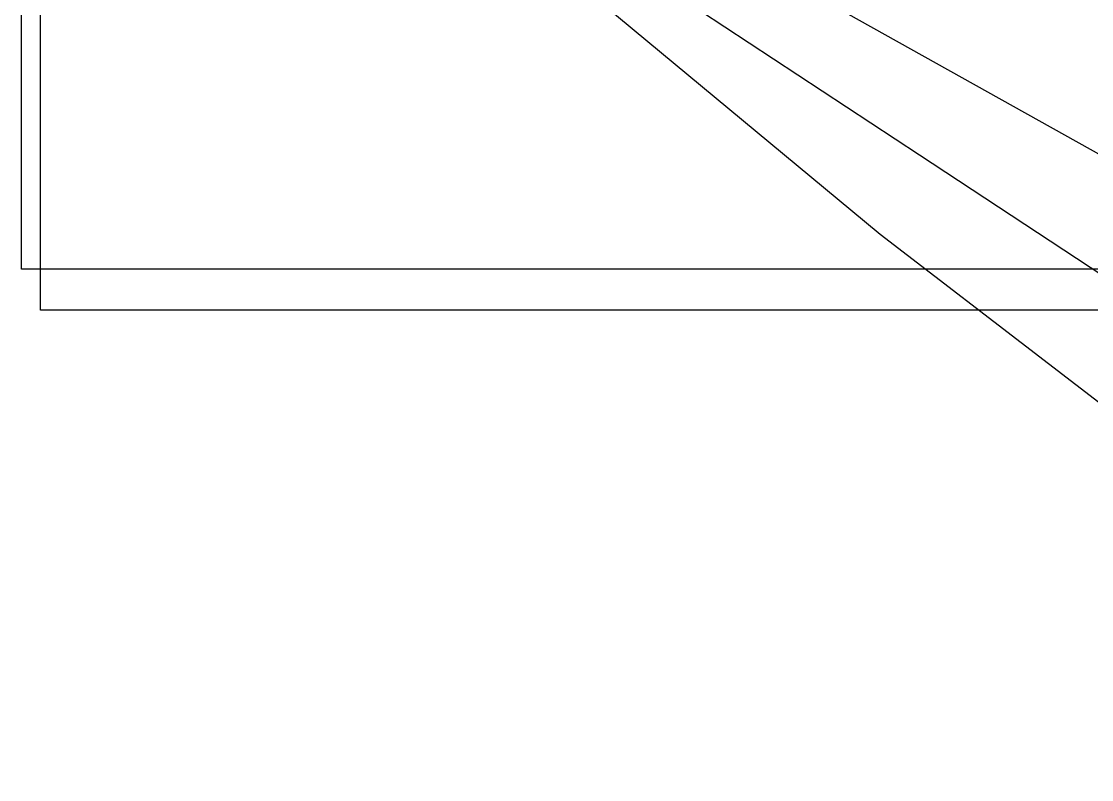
# Model space of a CAD drawing. Header units: millimetres. Extents: x 0 to 581027, y 0 to 6627194.
# Drawn here: x 580007.4 to 580178, y 6625540 to 6625660.8 of the extents above; entities that cross this region are included whole.
import ezdxf

# ---------------------------------------------------------------- set-up
doc = ezdxf.new("R2010")
doc.units = ezdxf.units.MM
doc.layers.add('soundings_diff', color=7, linetype='Continuous', true_color=0x000000)
for name, color, linetype in [('tiff', 7, 'Continuous'), ('tiff17.2', 7, 'Continuous'), ('Этап 5.2 верхняя бровка', 7, 'Continuous'), ('Этап 5.2 нижняя бровка', 7, 'Continuous'), ('Этап 5.2 рабочая прорезь', 7, 'Continuous')]:
    doc.layers.add(name, color=color, linetype=linetype)
picture_1 = doc.add_image_def('image2.tif', size_in_pixel=(3838, 2796))
picture_2 = doc.add_image_def('image3.tif', size_in_pixel=(3838, 2796))
picture_3 = doc.add_image_def('image4.tif', size_in_pixel=(2844, 2049))

msp = doc.modelspace()

# ---------------------------------------------------------------- linework, layer by layer
at = {"layer": 'Этап 5.2 верхняя бровка', "color": 3, "linetype": 'Continuous', "lineweight": 30}
msp.add_lwpolyline([(580025.73, 6625725.21), (580144.31, 6625626.85), (580198.01, 6625585.68), (580306.45, 6625503.96), (580380.3, 6625452.25, -0.007042), (580424.66, 6625424.55, -0.01078), (580452.97, 6625405.43, -0.000003), (580488.81, 6625380.08, -0.000055), (580490.46, 6625378.91, -0.000083), (580499.82, 6625372.28, 0.000042), (580518.49, 6625359.07, 0.014493), (580533.47, 6625349.1, 0.004205), (580586.34, 6625316.72, 0.045482), (580608.84, 6625305.84, 0.025712), (580650.9, 6625292.46, 0.178181), (580685.89, 6625295.84, 0.112994), (580728.34, 6625329.74), (580768.13, 6625390.9), (580811.37, 6625457.98), (580825.99, 6625484.4), (580843.64, 6625527.16)], format="xyb", dxfattribs=at)
at = {"layer": 'Этап 5.2 нижняя бровка', "color": 1, "lineweight": 30}
msp.add_lwpolyline([(580034.53, 6625734.49), (580560.2, 6625713.68), (580560.18, 6625713.46), (580823.18, 6625540.15), (580784.51, 6625481.76), (580737.88, 6625410.99), (580697.72, 6625350.06), (580412.01, 6625509.64), (580025.99, 6625725.17), (580032.37, 6625730.74), (580034.53, 6625734.49)], close=True, dxfattribs=at)
at = {"layer": 'Этап 5.2 рабочая прорезь', "color": 5, "linetype": 'ByBlock', "lineweight": 30, "ltscale": 0.8}
msp.add_lwpolyline([(580025.99, 6625725.17), (580022.59, 6625723.71), (580150.59, 6625639.51), (580207.04, 6625602.37), (580320.16, 6625529), (580404.69, 6625477.6), (580472.5, 6625435.03), (580539.16, 6625390.86), (580616, 6625362.12), (580697.28, 6625326.77), (580749.43, 6625403.38), (580796.19, 6625468.33), (580833.01, 6625533.85), (580823.18, 6625540.15)], dxfattribs=at)

# ---------------------------------------------------------------- pictures from other files: only their frames are drawn
at = {"layer": 'soundings_diff', "color": 7, "true_color": 0xffffff}
image = msp.add_image(picture_3, insert=(580007.44, 6625621.28), size_in_units=(568.8, 409.8), dxfattribs=at)
image.dxf.flags = 7
at = {"layer": 'tiff', "color": 7, "true_color": 0xffffff}
image = msp.add_image(picture_1, insert=(580010.5, 6625614.78), size_in_units=(575.7, 419.4), dxfattribs=dict(at, brightness=70))
image.dxf.flags = 7
at = {"layer": 'tiff17.2', "color": 7, "true_color": 0xffffff}
image = msp.add_image(picture_2, insert=(580010.5, 6625614.78), size_in_units=(575.7, 419.4), dxfattribs=dict(at, brightness=70))
image.dxf.flags = 7

doc.saveas('drawing.dxf')
